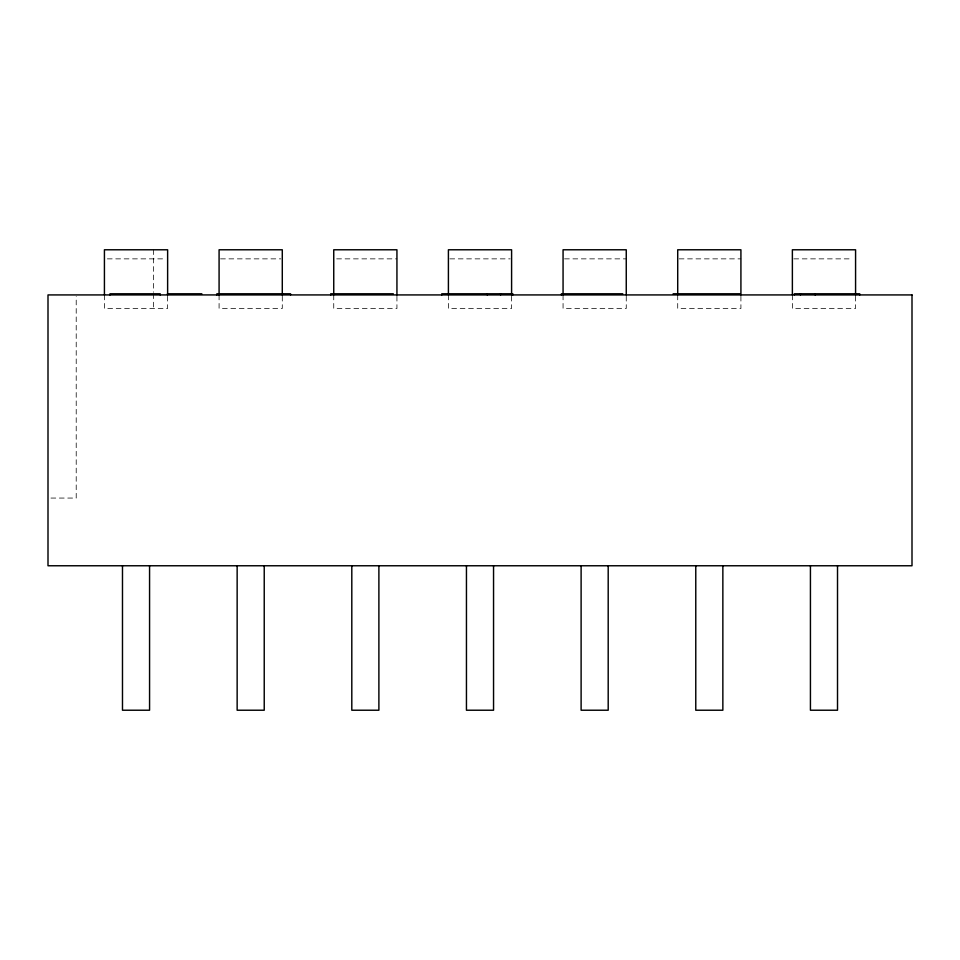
<?xml version="1.0" encoding="UTF-8"?>
<svg xmlns="http://www.w3.org/2000/svg" width="960" height="960" viewBox="0 0 960 960"><rect width="100%" height="100%" fill="white"/><g stroke="black" fill="none" stroke-linecap="round" stroke-linejoin="round"><path stroke-width="0.72" stroke-dasharray="4.8 3.6" d="M107.364 258.864L166.152 258.864M220.56 258.864L280.812 258.864M336.684 258.864L396.936 258.864M449.868 258.864L510.132 258.864M564.528 258.864L626.256 258.864M679.188 258.864L740.916 258.864M793.848 258.864L852.636 258.864M50.964 498.06L76.212 498.06L76.212 296.412M855.576 296.28L855.576 308.46L792.372 308.46L792.372 296.28M740.916 296.28L740.916 308.46L677.712 308.46L677.712 296.28M626.256 296.28L626.256 308.46L563.064 308.46L563.064 296.28M511.596 296.28L511.596 308.46L448.404 308.46L448.404 296.28M396.936 296.28L396.936 308.46L333.744 308.46L333.744 294.924M282.288 296.28L282.288 308.46L219.084 308.46L219.084 294.924M167.628 296.28L167.628 308.46L104.424 308.46L104.424 294.924M153.492 249.78L153.492 292.332M153.492 293.796L153.492 308.46"/><path stroke-width="1.44" d="M167.412 293.796L201.852 293.796M393.312 293.796L330.708 293.796L330.708 294.924M622.764 293.796L561.408 293.796L561.408 294.924M673.116 293.796L739.944 293.796M859.728 294.924L859.728 293.796L794.352 293.796L794.352 294.924M855.576 294.924L855.576 249.78L792.372 249.78L792.372 294.924M837.516 565.764L837.516 710.22L810.432 710.22L810.432 565.764M815.172 293.796L815.172 294.924M800.436 293.796L800.436 294.924M740.916 294.924L740.916 249.78L677.712 249.78L677.712 294.924M722.856 565.764L722.856 710.22L695.772 710.22L695.772 565.764M626.256 294.924L626.256 249.78L563.064 249.78L563.064 294.924M608.196 565.764L608.196 710.22L581.112 710.22L581.112 565.764M512.82 294.924L512.82 293.796L441.768 293.796L441.768 294.924M511.596 294.924L511.596 249.78L448.404 249.78L448.404 294.924M500.58 293.796L500.58 294.924M493.548 565.764L493.548 710.22L466.452 710.22L466.452 565.764M487.296 293.796L487.296 294.924M396.936 294.924L396.936 249.78L333.744 249.78L333.744 294.924M378.888 565.764L378.888 710.22L351.804 710.22L351.804 565.764M290.544 294.924L290.544 293.796L216.864 293.796L216.864 294.924M282.444 293.796L282.444 294.924M282.288 294.924L282.288 249.78L219.084 249.78L219.084 294.924M264.228 565.764L264.228 710.22L237.144 710.22L237.144 565.764M218.868 293.796L218.868 294.924M167.628 294.924L167.628 249.78L104.424 249.78L104.424 294.924M160.212 294.924L160.212 293.796L109.98 293.796L109.98 294.924M149.568 565.764L149.568 710.22L122.484 710.22L122.484 565.764M912 294.924L48 294.924L48 565.764L912 565.764L912 294.924"/></g></svg>
